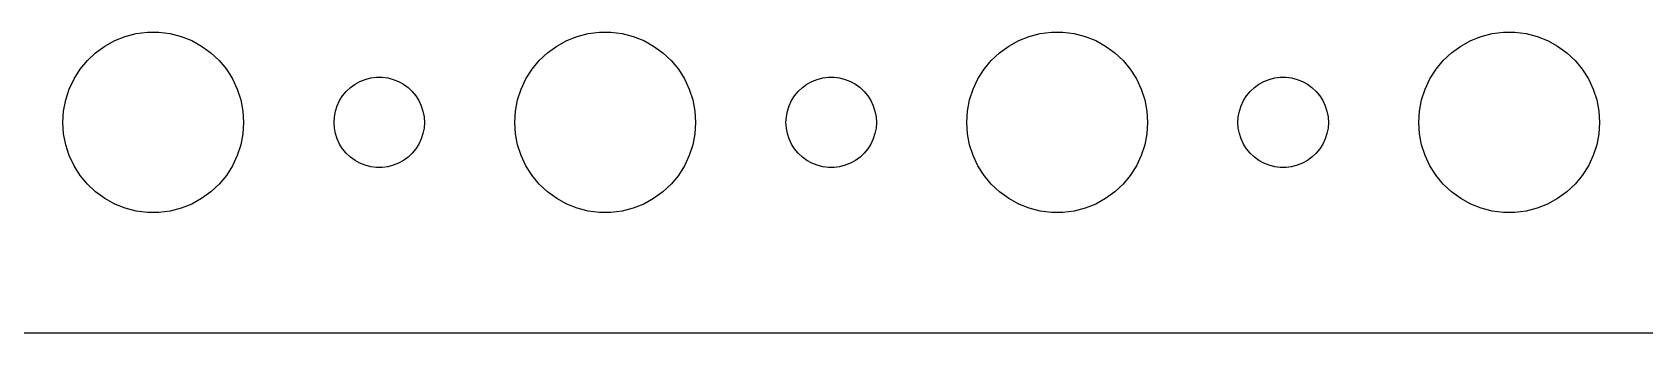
# Model space of a CAD drawing. Header units: metres. Extents: x -104 to 104, y -104 to 104.
# Drawn here: x -56.5 to -3, y -104.5 to -94.5 of the extents above; entities that cross this region are included whole.
import ezdxf

# ---------------------------------------------------------------- set-up
doc = ezdxf.new("R2010")
doc.units = ezdxf.units.M

msp = doc.modelspace()

# ---------------------------------------------------------------- linework, layer by layer
for p, q in [((-53.7773, -94.7855), (-53.427, -94.6468)), ((-53.427, -94.6468), (-53.0621, -94.5531)), ((-53.0621, -94.5531), (-52.6884, -94.5059)), ((-52.6884, -94.5059), (-52.3116, -94.5059)), ((-52.3116, -94.5059), (-51.9379, -94.5531)), ((-51.9379, -94.5531), (-51.5729, -94.6468)), ((-51.5729, -94.6468), (-51.2227, -94.7855)), ((-38.7773, -94.7855), (-38.427, -94.6468)), ((-38.427, -94.6468), (-38.0621, -94.5531)), ((-38.0621, -94.5531), (-37.6884, -94.5059)), ((-37.6884, -94.5059), (-37.3116, -94.5059)), ((-37.3116, -94.5059), (-36.9379, -94.5531)), ((-36.9379, -94.5531), (-36.5729, -94.6468)), ((-36.5729, -94.6468), (-36.2227, -94.7855)), ((-23.7773, -94.7855), (-23.427, -94.6468)), ((-23.427, -94.6468), (-23.0621, -94.5531)), ((-23.0621, -94.5531), (-22.6884, -94.5059)), ((-22.6884, -94.5059), (-22.3116, -94.5059)), ((-22.3116, -94.5059), (-21.9379, -94.5531)), ((-21.9379, -94.5531), (-21.5729, -94.6468)), ((-21.5729, -94.6468), (-21.2227, -94.7855)), ((-8.77733, -94.7855), (-8.42705, -94.6468)), ((-8.42705, -94.6468), (-8.06213, -94.5531)), ((-8.06213, -94.5531), (-7.68837, -94.5059)), ((-7.68837, -94.5059), (-7.31161, -94.5059)), ((-7.31161, -94.5059), (-6.93785, -94.5531)), ((-6.93785, -94.5531), (-6.57294, -94.6468)), ((-6.57294, -94.6468), (-6.22266, -94.7855)), ((-54.6869, -95.4464), (-54.4123, -95.1885)), ((-54.4123, -95.1885), (-54.1075, -94.967)), ((-54.1075, -94.967), (-53.7773, -94.7855)), ((-51.2227, -94.7855), (-50.8925, -94.967)), ((-50.8925, -94.967), (-50.5877, -95.1885)), ((-50.5877, -95.1885), (-50.3131, -95.4464)), ((-39.6869, -95.4464), (-39.4123, -95.1885)), ((-39.4123, -95.1885), (-39.1075, -94.967)), ((-39.1075, -94.967), (-38.7773, -94.7855)), ((-36.2227, -94.7855), (-35.8925, -94.967)), ((-35.8925, -94.967), (-35.5877, -95.1885)), ((-35.5877, -95.1885), (-35.3131, -95.4464)), ((-24.6869, -95.4464), (-24.4123, -95.1885)), ((-24.4123, -95.1885), (-24.1075, -94.967)), ((-24.1075, -94.967), (-23.7773, -94.7855)), ((-21.2227, -94.7855), (-20.8925, -94.967)), ((-20.8925, -94.967), (-20.5877, -95.1885)), ((-20.5877, -95.1885), (-20.3131, -95.4464)), ((-9.6869, -95.4464), (-9.41226, -95.1885)), ((-9.41226, -95.1885), (-9.10747, -94.967)), ((-9.10747, -94.967), (-8.77733, -94.7855)), ((-6.22266, -94.7855), (-5.89252, -94.967)), ((-5.89252, -94.967), (-5.58772, -95.1885)), ((-5.58772, -95.1885), (-5.31308, -95.4464)), ((-55.1289, -96.0547), (-54.927, -95.7366)), ((-54.927, -95.7366), (-54.6869, -95.4464)), ((-50.3131, -95.4464), (-50.0729, -95.7366)), ((-50.0729, -95.7366), (-49.8711, -96.0547)), ((-40.1289, -96.0547), (-39.927, -95.7366)), ((-39.927, -95.7366), (-39.6869, -95.4464)), ((-35.3131, -95.4464), (-35.0729, -95.7366)), ((-35.0729, -95.7366), (-34.8711, -96.0547)), ((-25.1289, -96.0547), (-24.927, -95.7366)), ((-24.927, -95.7366), (-24.6869, -95.4464)), ((-20.3131, -95.4464), (-20.0729, -95.7366)), ((-20.0729, -95.7366), (-19.8711, -96.0547)), ((-10.1289, -96.0547), (-9.92705, -95.7366)), ((-9.92705, -95.7366), (-9.6869, -95.4464)), ((-5.31308, -95.4464), (-5.07294, -95.7366)), ((-5.07294, -95.7366), (-4.87108, -96.0547)), ((-55.2893, -96.3956), (-55.1289, -96.0547)), ((-49.8711, -96.0547), (-49.7107, -96.3956)), ((-45.9561, -96.3442), (-45.8037, -96.2335)), ((-45.8037, -96.2335), (-45.6387, -96.1428)), ((-45.6387, -96.1428), (-45.4635, -96.0734)), ((-45.4635, -96.0734), (-45.2811, -96.0266)), ((-45.2811, -96.0266), (-45.0942, -96.003)), ((-45.0942, -96.003), (-44.9058, -96.003)), ((-44.9058, -96.003), (-44.7189, -96.0266)), ((-44.7189, -96.0266), (-44.5365, -96.0734)), ((-44.5365, -96.0734), (-44.3613, -96.1428)), ((-44.3613, -96.1428), (-44.1963, -96.2335)), ((-44.1963, -96.2335), (-44.0439, -96.3442)), ((-40.2893, -96.3956), (-40.1289, -96.0547)), ((-34.8711, -96.0547), (-34.7107, -96.3956)), ((-30.9561, -96.3442), (-30.8037, -96.2335)), ((-30.8037, -96.2335), (-30.6387, -96.1428)), ((-30.6387, -96.1428), (-30.4635, -96.0734)), ((-30.4635, -96.0734), (-30.2811, -96.0266)), ((-30.2811, -96.0266), (-30.0942, -96.003)), ((-30.0942, -96.003), (-29.9058, -96.003)), ((-29.9058, -96.003), (-29.7189, -96.0266)), ((-29.7189, -96.0266), (-29.5365, -96.0734)), ((-29.5365, -96.0734), (-29.3613, -96.1428)), ((-29.3613, -96.1428), (-29.1963, -96.2335)), ((-29.1963, -96.2335), (-29.0439, -96.3442)), ((-25.2893, -96.3956), (-25.1289, -96.0547)), ((-19.8711, -96.0547), (-19.7107, -96.3956)), ((-15.9561, -96.3442), (-15.8037, -96.2335)), ((-15.8037, -96.2335), (-15.6387, -96.1428)), ((-15.6387, -96.1428), (-15.4635, -96.0734)), ((-15.4635, -96.0734), (-15.2811, -96.0266)), ((-15.2811, -96.0266), (-15.0942, -96.003)), ((-15.0942, -96.003), (-14.9058, -96.003)), ((-14.9058, -96.003), (-14.7189, -96.0266)), ((-14.7189, -96.0266), (-14.5365, -96.0734)), ((-14.5365, -96.0734), (-14.3613, -96.1428)), ((-14.3613, -96.1428), (-14.1963, -96.2335)), ((-14.1963, -96.2335), (-14.0439, -96.3442)), ((-10.2893, -96.3956), (-10.1289, -96.0547)), ((-4.87108, -96.0547), (-4.71066, -96.3956)), ((-55.4763, -97.124), (-55.4057, -96.7539)), ((-55.4057, -96.7539), (-55.2893, -96.3956)), ((-49.7107, -96.3956), (-49.5942, -96.7539)), ((-49.5942, -96.7539), (-49.5237, -97.124)), ((-46.3947, -96.9478), (-46.3145, -96.7774)), ((-46.3145, -96.7774), (-46.2135, -96.6183)), ((-46.2135, -96.6183), (-46.0934, -96.4732)), ((-46.0934, -96.4732), (-45.9561, -96.3442)), ((-44.0439, -96.3442), (-43.9065, -96.4732)), ((-43.9065, -96.4732), (-43.7865, -96.6183)), ((-43.7865, -96.6183), (-43.6855, -96.7774)), ((-43.6855, -96.7774), (-43.6053, -96.9478)), ((-40.4763, -97.124), (-40.4057, -96.7539)), ((-40.4057, -96.7539), (-40.2893, -96.3956)), ((-34.7107, -96.3956), (-34.5942, -96.7539)), ((-34.5942, -96.7539), (-34.5237, -97.124)), ((-31.3947, -96.9478), (-31.3145, -96.7774)), ((-31.3145, -96.7774), (-31.2135, -96.6183)), ((-31.2135, -96.6183), (-31.0934, -96.4732)), ((-31.0934, -96.4732), (-30.9561, -96.3442)), ((-29.0439, -96.3442), (-28.9065, -96.4732)), ((-28.9065, -96.4732), (-28.7865, -96.6183)), ((-28.7865, -96.6183), (-28.6855, -96.7774)), ((-28.6855, -96.7774), (-28.6053, -96.9478)), ((-25.4763, -97.124), (-25.4057, -96.7539)), ((-25.4057, -96.7539), (-25.2893, -96.3956)), ((-19.7107, -96.3956), (-19.5942, -96.7539)), ((-19.5942, -96.7539), (-19.5237, -97.124)), ((-16.3947, -96.9478), (-16.3145, -96.7774)), ((-16.3145, -96.7774), (-16.2135, -96.6183)), ((-16.2135, -96.6183), (-16.0934, -96.4732)), ((-16.0934, -96.4732), (-15.9561, -96.3442)), ((-14.0439, -96.3442), (-13.9065, -96.4732)), ((-13.9065, -96.4732), (-13.7865, -96.6183)), ((-13.7865, -96.6183), (-13.6855, -96.7774)), ((-13.6855, -96.7774), (-13.6053, -96.9478)), ((-10.4763, -97.124), (-10.4057, -96.7539)), ((-10.4057, -96.7539), (-10.2893, -96.3956)), ((-4.71066, -96.3956), (-4.59424, -96.7539)), ((-4.59424, -96.7539), (-4.52365, -97.124)), ((-55.5, -97.5), (-55.4763, -97.124)), ((-49.5237, -97.124), (-49.5, -97.5)), ((-46.5, -97.5), (-46.4882, -97.312)), ((-46.4882, -97.312), (-46.4529, -97.127)), ((-46.4529, -97.127), (-46.3947, -96.9478)), ((-43.6053, -96.9478), (-43.5471, -97.127)), ((-43.5471, -97.127), (-43.5118, -97.312)), ((-43.5118, -97.312), (-43.5, -97.5)), ((-40.5, -97.5), (-40.4763, -97.124)), ((-34.5237, -97.124), (-34.5, -97.5)), ((-31.5, -97.5), (-31.4882, -97.312)), ((-31.4882, -97.312), (-31.4529, -97.127)), ((-31.4529, -97.127), (-31.3947, -96.9478)), ((-28.6053, -96.9478), (-28.5471, -97.127)), ((-28.5471, -97.127), (-28.5118, -97.312)), ((-28.5118, -97.312), (-28.5, -97.5)), ((-25.5, -97.5), (-25.4763, -97.124)), ((-19.5237, -97.124), (-19.5, -97.5)), ((-16.5, -97.5), (-16.4882, -97.312)), ((-16.4882, -97.312), (-16.4529, -97.127)), ((-16.4529, -97.127), (-16.3947, -96.9478)), ((-13.6053, -96.9478), (-13.5471, -97.127)), ((-13.5471, -97.127), (-13.5118, -97.312)), ((-13.5118, -97.312), (-13.5, -97.5)), ((-10.5, -97.5), (-10.4763, -97.124)), ((-4.52365, -97.124), (-4.5, -97.5)), ((-55.4763, -97.876), (-55.5, -97.5)), ((-55.4057, -98.2461), (-55.4763, -97.876)), ((-49.5237, -97.876), (-49.5942, -98.2461)), ((-49.5, -97.5), (-49.5237, -97.876)), ((-46.4882, -97.688), (-46.5, -97.5)), ((-46.4529, -97.873), (-46.4882, -97.688)), ((-46.3947, -98.0522), (-46.4529, -97.873)), ((-43.5471, -97.873), (-43.6053, -98.0522)), ((-43.5118, -97.688), (-43.5471, -97.873)), ((-43.5, -97.5), (-43.5118, -97.688)), ((-40.4763, -97.876), (-40.5, -97.5)), ((-40.4057, -98.2461), (-40.4763, -97.876)), ((-34.5237, -97.876), (-34.5942, -98.2461)), ((-34.5, -97.5), (-34.5237, -97.876)), ((-31.4882, -97.688), (-31.5, -97.5)), ((-31.4529, -97.873), (-31.4882, -97.688)), ((-31.3947, -98.0522), (-31.4529, -97.873)), ((-28.5471, -97.873), (-28.6053, -98.0522)), ((-28.5118, -97.688), (-28.5471, -97.873)), ((-28.5, -97.5), (-28.5118, -97.688)), ((-25.4763, -97.876), (-25.5, -97.5)), ((-25.4057, -98.2461), (-25.4763, -97.876)), ((-19.5237, -97.876), (-19.5942, -98.2461)), ((-19.5, -97.5), (-19.5237, -97.876)), ((-16.4882, -97.688), (-16.5, -97.5)), ((-16.4529, -97.873), (-16.4882, -97.688)), ((-16.3947, -98.0522), (-16.4529, -97.873)), ((-13.5471, -97.873), (-13.6053, -98.0522)), ((-13.5118, -97.688), (-13.5471, -97.873)), ((-13.5, -97.5), (-13.5118, -97.688)), ((-10.4763, -97.876), (-10.5, -97.5)), ((-10.4057, -98.2461), (-10.4763, -97.876)), ((-4.52365, -97.876), (-4.59424, -98.2461)), ((-4.5, -97.5), (-4.52365, -97.876)), ((-55.2893, -98.6044), (-55.4057, -98.2461)), ((-49.5942, -98.2461), (-49.7107, -98.6044)), ((-46.3145, -98.2226), (-46.3947, -98.0522)), ((-46.2135, -98.3817), (-46.3145, -98.2226)), ((-46.0934, -98.5268), (-46.2135, -98.3817)), ((-43.7865, -98.3817), (-43.9065, -98.5268)), ((-43.6855, -98.2226), (-43.7865, -98.3817)), ((-43.6053, -98.0522), (-43.6855, -98.2226)), ((-40.2893, -98.6044), (-40.4057, -98.2461)), ((-34.5942, -98.2461), (-34.7107, -98.6044)), ((-31.3145, -98.2226), (-31.3947, -98.0522)), ((-31.2135, -98.3817), (-31.3145, -98.2226)), ((-31.0934, -98.5268), (-31.2135, -98.3817)), ((-28.7865, -98.3817), (-28.9065, -98.5268)), ((-28.6855, -98.2226), (-28.7865, -98.3817)), ((-28.6053, -98.0522), (-28.6855, -98.2226)), ((-25.2893, -98.6044), (-25.4057, -98.2461)), ((-19.5942, -98.2461), (-19.7107, -98.6044)), ((-16.3145, -98.2226), (-16.3947, -98.0522)), ((-16.2135, -98.3817), (-16.3145, -98.2226)), ((-16.0934, -98.5268), (-16.2135, -98.3817)), ((-13.7865, -98.3817), (-13.9065, -98.5268)), ((-13.6855, -98.2226), (-13.7865, -98.3817)), ((-13.6053, -98.0522), (-13.6855, -98.2226)), ((-10.2893, -98.6044), (-10.4057, -98.2461)), ((-4.59424, -98.2461), (-4.71066, -98.6044)), ((-55.1289, -98.9453), (-55.2893, -98.6044)), ((-54.927, -99.2634), (-55.1289, -98.9453)), ((-49.8711, -98.9453), (-50.0729, -99.2634)), ((-49.7107, -98.6044), (-49.8711, -98.9453)), ((-45.9561, -98.6558), (-46.0934, -98.5268)), ((-45.8037, -98.7665), (-45.9561, -98.6558)), ((-45.6387, -98.8572), (-45.8037, -98.7665)), ((-45.4635, -98.9266), (-45.6387, -98.8572)), ((-45.2811, -98.9734), (-45.4635, -98.9266)), ((-45.0942, -98.997), (-45.2811, -98.9734)), ((-44.9058, -98.997), (-45.0942, -98.997)), ((-44.7189, -98.9734), (-44.9058, -98.997)), ((-44.5365, -98.9266), (-44.7189, -98.9734)), ((-44.3613, -98.8572), (-44.5365, -98.9266)), ((-44.1963, -98.7665), (-44.3613, -98.8572)), ((-44.0439, -98.6558), (-44.1963, -98.7665)), ((-43.9065, -98.5268), (-44.0439, -98.6558)), ((-40.1289, -98.9453), (-40.2893, -98.6044)), ((-39.927, -99.2634), (-40.1289, -98.9453)), ((-34.8711, -98.9453), (-35.0729, -99.2634)), ((-34.7107, -98.6044), (-34.8711, -98.9453)), ((-30.9561, -98.6558), (-31.0934, -98.5268)), ((-30.8037, -98.7665), (-30.9561, -98.6558)), ((-30.6387, -98.8572), (-30.8037, -98.7665)), ((-30.4635, -98.9266), (-30.6387, -98.8572)), ((-30.2811, -98.9734), (-30.4635, -98.9266)), ((-30.0942, -98.997), (-30.2811, -98.9734)), ((-29.9058, -98.997), (-30.0942, -98.997)), ((-29.7189, -98.9734), (-29.9058, -98.997)), ((-29.5365, -98.9266), (-29.7189, -98.9734)), ((-29.3613, -98.8572), (-29.5365, -98.9266)), ((-29.1963, -98.7665), (-29.3613, -98.8572)), ((-29.0439, -98.6558), (-29.1963, -98.7665)), ((-28.9065, -98.5268), (-29.0439, -98.6558)), ((-25.1289, -98.9453), (-25.2893, -98.6044)), ((-24.927, -99.2634), (-25.1289, -98.9453)), ((-19.8711, -98.9453), (-20.0729, -99.2634)), ((-19.7107, -98.6044), (-19.8711, -98.9453)), ((-15.9561, -98.6558), (-16.0934, -98.5268)), ((-15.8037, -98.7665), (-15.9561, -98.6558)), ((-15.6387, -98.8572), (-15.8037, -98.7665)), ((-15.4635, -98.9266), (-15.6387, -98.8572)), ((-15.2811, -98.9734), (-15.4635, -98.9266)), ((-15.0942, -98.997), (-15.2811, -98.9734)), ((-14.9058, -98.997), (-15.0942, -98.997)), ((-14.7189, -98.9734), (-14.9058, -98.997)), ((-14.5365, -98.9266), (-14.7189, -98.9734)), ((-14.3613, -98.8572), (-14.5365, -98.9266)), ((-14.1963, -98.7665), (-14.3613, -98.8572)), ((-14.0439, -98.6558), (-14.1963, -98.7665)), ((-13.9065, -98.5268), (-14.0439, -98.6558)), ((-10.1289, -98.9453), (-10.2893, -98.6044)), ((-9.92705, -99.2634), (-10.1289, -98.9453)), ((-4.87108, -98.9453), (-5.07294, -99.2634)), ((-4.71066, -98.6044), (-4.87108, -98.9453)), ((-54.6869, -99.5536), (-54.927, -99.2634)), ((-50.0729, -99.2634), (-50.3131, -99.5536)), ((-39.6869, -99.5536), (-39.927, -99.2634)), ((-35.0729, -99.2634), (-35.3131, -99.5536)), ((-24.6869, -99.5536), (-24.927, -99.2634)), ((-20.0729, -99.2634), (-20.3131, -99.5536)), ((-9.6869, -99.5536), (-9.92705, -99.2634)), ((-5.07294, -99.2634), (-5.31308, -99.5536)), ((-54.4123, -99.8115), (-54.6869, -99.5536)), ((-54.1075, -100.033), (-54.4123, -99.8115)), ((-53.7773, -100.214), (-54.1075, -100.033)), ((-50.8925, -100.033), (-51.2227, -100.214)), ((-50.5877, -99.8115), (-50.8925, -100.033)), ((-50.3131, -99.5536), (-50.5877, -99.8115)), ((-39.4123, -99.8115), (-39.6869, -99.5536)), ((-39.1075, -100.033), (-39.4123, -99.8115)), ((-38.7773, -100.214), (-39.1075, -100.033)), ((-35.8925, -100.033), (-36.2227, -100.214)), ((-35.5877, -99.8115), (-35.8925, -100.033)), ((-35.3131, -99.5536), (-35.5877, -99.8115)), ((-24.4123, -99.8115), (-24.6869, -99.5536)), ((-24.1075, -100.033), (-24.4123, -99.8115)), ((-23.7773, -100.214), (-24.1075, -100.033)), ((-20.8925, -100.033), (-21.2227, -100.214)), ((-20.5877, -99.8115), (-20.8925, -100.033)), ((-20.3131, -99.5536), (-20.5877, -99.8115)), ((-9.41226, -99.8115), (-9.6869, -99.5536)), ((-9.10747, -100.033), (-9.41226, -99.8115)), ((-8.77733, -100.214), (-9.10747, -100.033)), ((-5.89252, -100.033), (-6.22266, -100.214)), ((-5.58772, -99.8115), (-5.89252, -100.033)), ((-5.31308, -99.5536), (-5.58772, -99.8115)), ((-53.427, -100.353), (-53.7773, -100.214)), ((-53.0621, -100.447), (-53.427, -100.353)), ((-52.6884, -100.494), (-53.0621, -100.447)), ((-52.3116, -100.494), (-52.6884, -100.494)), ((-51.9379, -100.447), (-52.3116, -100.494)), ((-51.5729, -100.353), (-51.9379, -100.447)), ((-51.2227, -100.214), (-51.5729, -100.353)), ((-38.427, -100.353), (-38.7773, -100.214)), ((-38.0621, -100.447), (-38.427, -100.353)), ((-37.6884, -100.494), (-38.0621, -100.447)), ((-37.3116, -100.494), (-37.6884, -100.494)), ((-36.9379, -100.447), (-37.3116, -100.494)), ((-36.5729, -100.353), (-36.9379, -100.447)), ((-36.2227, -100.214), (-36.5729, -100.353)), ((-23.427, -100.353), (-23.7773, -100.214)), ((-23.0621, -100.447), (-23.427, -100.353)), ((-22.6884, -100.494), (-23.0621, -100.447)), ((-22.3116, -100.494), (-22.6884, -100.494)), ((-21.9379, -100.447), (-22.3116, -100.494)), ((-21.5729, -100.353), (-21.9379, -100.447)), ((-21.2227, -100.214), (-21.5729, -100.353)), ((-8.42705, -100.353), (-8.77733, -100.214)), ((-8.06213, -100.447), (-8.42705, -100.353)), ((-7.68837, -100.494), (-8.06213, -100.447)), ((-7.31161, -100.494), (-7.68837, -100.494)), ((-6.93785, -100.447), (-7.31161, -100.494)), ((-6.57294, -100.353), (-6.93785, -100.447)), ((-6.22266, -100.214), (-6.57294, -100.353)), ((-99.8139, -104.49), (99.8139, -104.49))]:
    msp.add_line(p, q)

doc.saveas('drawing.dxf')
